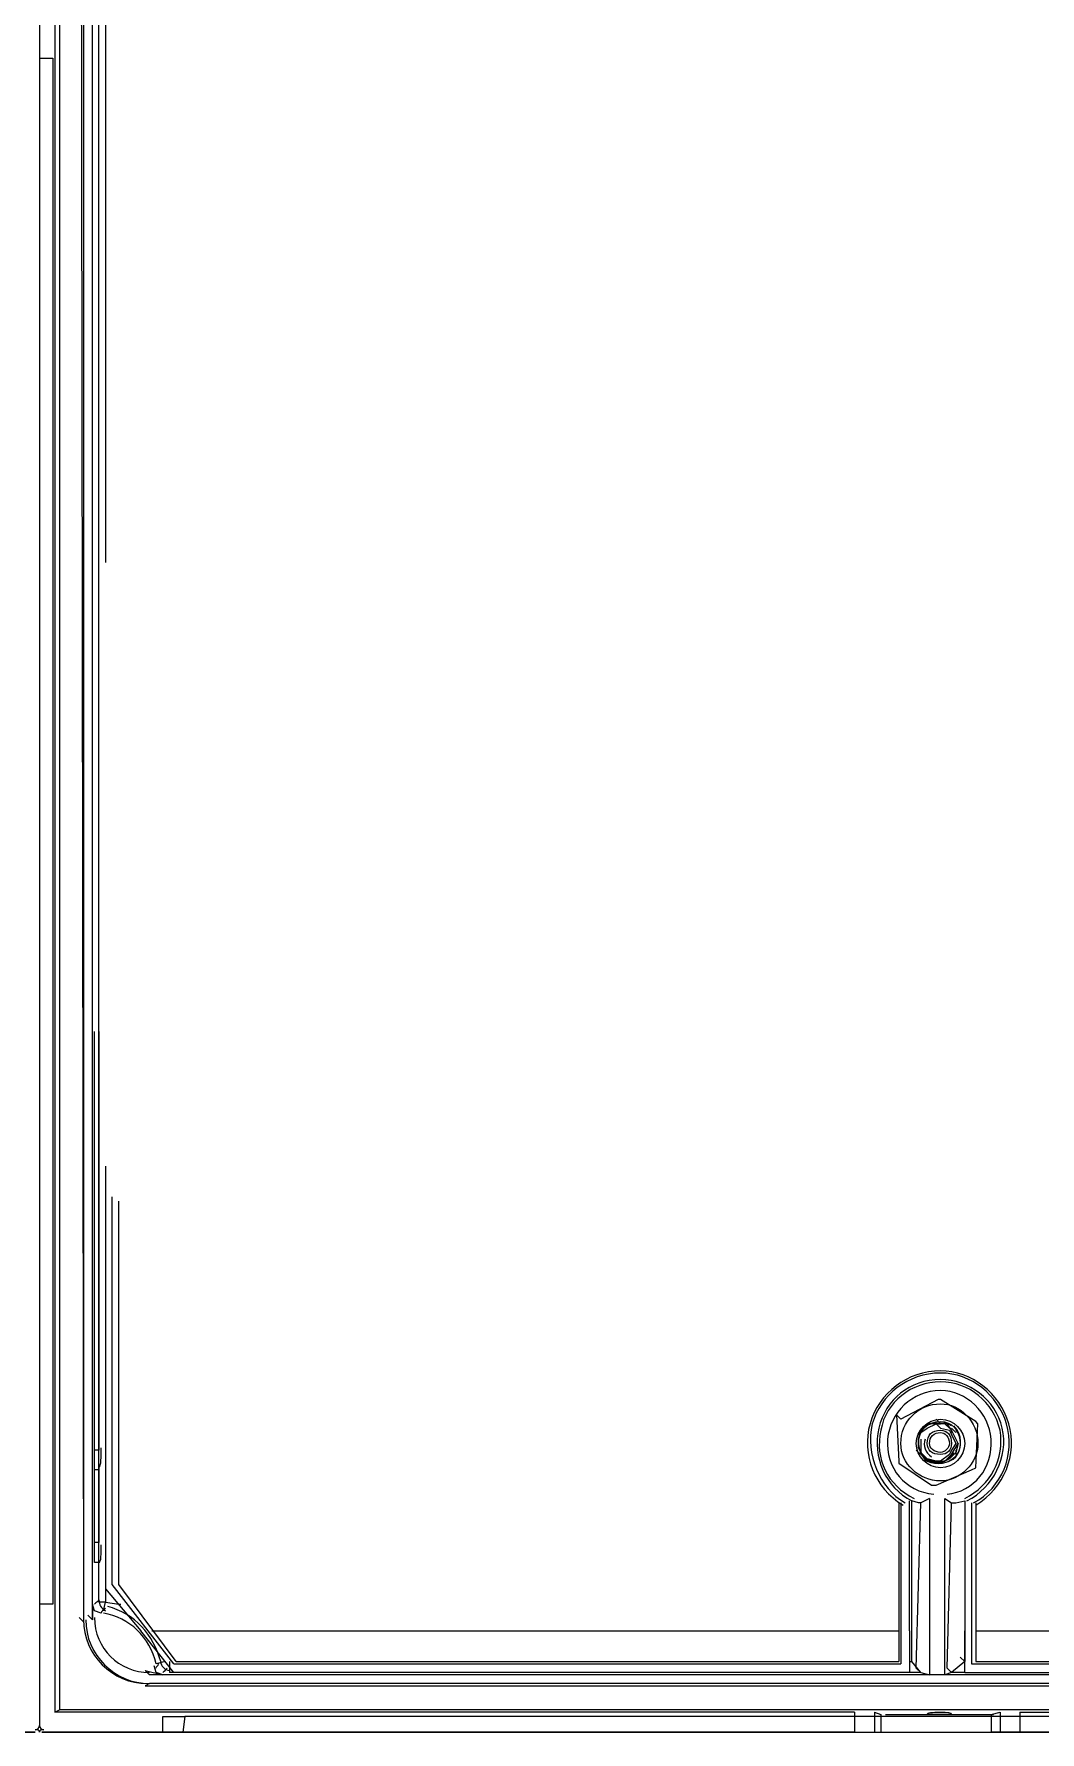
# Model space of a CAD drawing. Header units: metres. Extents: x 2999 to 3164, y 1641 to 1678.
# Drawn here: x 3004.185 to 3004.893, y 1655.211 to 1656.407 of the extents above; entities that cross this region are included whole.
import ezdxf

# ---------------------------------------------------------------- set-up
doc = ezdxf.new("R2010")
doc.units = ezdxf.units.M

msp = doc.modelspace()

# ---------------------------------------------------------------- linework, layer by layer
at = {"color": 7, "linetype": 'Continuous', "lineweight": 20, "true_color": 0x000007}
for points in [[(3004.1884, 1657.7436), (3004.1884, 1655.2155), (3004.1884, 1655.2155)], [(3004.1884, 1657.7436), (3004.1884, 1655.2155), (3004.1884, 1655.2155)], [(3004.1884, 1657.7436), (3004.1884, 1655.2155), (3004.1884, 1655.2155)], [(3004.1884, 1657.7436), (3004.1884, 1655.2155), (3004.1884, 1655.2155)], [(3004.2303, 1655.7447), (3004.2303, 1657.6629), (3004.2257, 1657.666), (3004.2257, 1657.5295)], [(3004.2303, 1657.6629), (3004.235, 1657.6629), (3004.235, 1656.0349)], [(3004.1993, 1657.6443), (3004.1993, 1655.2248), (3004.1993, 1655.2248)], [(3004.2024, 1657.6521), (3004.2024, 1655.2264), (3004.2024, 1655.2264)], [(3004.2194, 1657.5357), (3004.2163, 1657.5388), (3004.2194, 1655.2884)], [(3004.2257, 1655.29), (3004.2257, 1657.5295), (3004.2194, 1657.5357), (3004.2194, 1655.2884)], [(3004.1884, 1656.3903), (3004.1977, 1656.3903), (3004.1977, 1655.3009), (3004.1884, 1655.3009)], [(3004.2303, 1655.3024), (3004.2303, 1655.7447), (3004.2303, 1655.7447)], [(3004.2303, 1655.3303), (3004.2272, 1655.3303), (3004.2272, 1655.7044)], [(3004.2303, 1655.7044), (3004.2303, 1655.4095), (3004.2303, 1655.4095)], [(3004.235, 1655.6097), (3004.235, 1655.3117), (3004.235, 1655.3117)], [(3004.2396, 1655.3148), (3004.2396, 1655.588), (3004.2396, 1655.588)], [(3004.2443, 1655.3148), (3004.2443, 1655.5849), (3004.2443, 1655.5849)], [(3004.8232, 1655.4281), (3004.82, 1655.4312), (3004.82, 1655.4312)], [(3004.8169, 1655.4017), (3004.8138, 1655.4033), (3004.8092, 1655.4079), (3004.8076, 1655.4111), (3004.8076, 1655.4173), (3004.8092, 1655.4219), (3004.8138, 1655.425), (3004.82, 1655.4281), (3004.8232, 1655.425), (3004.8294, 1655.4235), (3004.8309, 1655.4204), (3004.834, 1655.4142), (3004.8309, 1655.4095), (3004.8294, 1655.4064), (3004.8232, 1655.4017), (3004.82, 1655.4017), (3004.8138, 1655.4033)], [(3004.8309, 1655.4064), (3004.8356, 1655.4142), (3004.8309, 1655.4235), (3004.8278, 1655.4281), (3004.8216, 1655.4281), (3004.8154, 1655.4281), (3004.8092, 1655.4235), (3004.8076, 1655.4173), (3004.8076, 1655.4111), (3004.8092, 1655.4079), (3004.8138, 1655.4017), (3004.8107, 1655.4048)], [(3004.8092, 1655.4173), (3004.8092, 1655.4079), (3004.8154, 1655.4017), (3004.8263, 1655.4017), (3004.8309, 1655.4064)], [(3004.8216, 1655.4281), (3004.8232, 1655.4281), (3004.8232, 1655.4281)], [(3004.8263, 1655.4281), (3004.8294, 1655.425), (3004.8294, 1655.425)], [(3004.834, 1655.4219), (3004.8309, 1655.425), (3004.8309, 1655.425)], [(3004.8309, 1655.4235), (3004.8309, 1655.4219), (3004.8309, 1655.4219)], [(3004.2303, 1655.4095), (3004.2272, 1655.4095), (3004.2272, 1655.4095)], [(3004.8092, 1655.4064), (3004.8061, 1655.4095), (3004.8061, 1655.4095)], [(3004.8356, 1655.4142), (3004.834, 1655.4079), (3004.8294, 1655.4033), (3004.8232, 1655.4002), (3004.8169, 1655.4017)], [(3004.834, 1655.4095), (3004.834, 1655.4064), (3004.834, 1655.4064)], [(3004.2303, 1655.3955), (3004.2272, 1655.3955), (3004.2272, 1655.3955)], [(3004.8154, 1655.4017), (3004.8138, 1655.4017), (3004.8138, 1655.4017)], [(3004.7937, 1655.3723), (3004.7937, 1655.2605), (3004.7937, 1655.2605)], [(3004.7952, 1655.3723), (3004.7952, 1655.259), (3004.7952, 1655.259)], [(3004.8014, 1655.2822), (3004.8014, 1655.3738), (3004.8014, 1655.3738)], [(3004.8154, 1655.3754), (3004.8092, 1655.3723), (3004.8076, 1655.3723), (3004.803, 1655.3738)], [(3004.8092, 1655.2528), (3004.803, 1655.2605), (3004.803, 1655.3738)], [(3004.8092, 1655.2528), (3004.8061, 1655.2559), (3004.8092, 1655.3723)], [(3004.8154, 1655.3754), (3004.8154, 1655.2512), (3004.8154, 1655.2512)], [(3004.8263, 1655.3754), (3004.8309, 1655.3723), (3004.834, 1655.3723), (3004.8402, 1655.3738)], [(3004.8263, 1655.2512), (3004.8263, 1655.3754), (3004.8263, 1655.3754)], [(3004.8309, 1655.2528), (3004.8278, 1655.2559), (3004.8309, 1655.3723)], [(3004.8402, 1655.3738), (3004.8402, 1655.2605), (3004.8309, 1655.2528)], [(3004.8402, 1655.3738), (3004.8402, 1655.2822), (3004.8402, 1655.2822)], [(3004.8449, 1655.3723), (3004.8449, 1655.259), (3004.8449, 1655.259)], [(3004.848, 1655.3723), (3004.848, 1655.2605), (3004.848, 1655.2605)], [(3004.2303, 1655.3443), (3004.2272, 1655.3443), (3004.2272, 1655.3443)], [(3004.2303, 1655.3303), (3004.2272, 1655.3303), (3004.2272, 1655.3303)], [(3004.235, 1655.3117), (3004.235, 1655.3024), (3004.235, 1655.3024)], [(3004.235, 1655.3117), (3004.2598, 1655.2822), (3004.2598, 1655.2822)], [(3004.2831, 1655.259), (3004.2396, 1655.3148), (3004.2396, 1655.3148)], [(3004.2846, 1655.2605), (3004.2443, 1655.3148), (3004.2443, 1655.3148)], [(3004.2257, 1655.3009), (3004.2257, 1655.29), (3004.2257, 1655.29)], [(3004.2319, 1655.2947), (3004.2272, 1655.2962), (3004.2257, 1655.3009)], [(3004.2334, 1655.2962), (3004.235, 1655.3024), (3004.2303, 1655.3024)], [(3004.235, 1655.3024), (3004.2443, 1655.3009), (3004.2458, 1655.3009)], [(3004.2194, 1655.2884), (3004.2163, 1655.2916), (3004.2163, 1655.2916)], [(3004.2257, 1655.29), (3004.2225, 1655.2931), (3004.2225, 1655.2931)], [(3004.2831, 1655.2528), (3004.2598, 1655.2822), (3004.2598, 1655.2822)], [(3004.2676, 1655.2822), (3004.7937, 1655.2822), (3004.7937, 1655.2822)], [(3004.8014, 1655.2822), (3004.8014, 1655.2528), (3004.2831, 1655.2528)], [(3004.8402, 1655.2528), (3004.8402, 1655.2822), (3004.8402, 1655.2822)], [(3004.8402, 1655.2528), (3005.3586, 1655.2528), (3005.3819, 1655.2822)], [(3004.848, 1655.2822), (3005.3725, 1655.2822), (3005.3725, 1655.2822)], [(3004.8402, 1655.2605), (3004.8371, 1655.2636), (3004.8371, 1655.2636)], [(3004.266, 1655.2512), (3004.2629, 1655.2543), (3004.2753, 1655.2512)], [(3005.3772, 1655.2512), (3004.266, 1655.2512), (3004.266, 1655.2512)], [(3004.2753, 1655.2512), (3004.2707, 1655.2528), (3004.2691, 1655.2574)], [(3004.2769, 1655.2605), (3004.2707, 1655.259), (3004.2707, 1655.259)], [(3004.28, 1655.2605), (3004.28, 1655.2528), (3004.28, 1655.2528)], [(3004.2831, 1655.2528), (3004.28, 1655.2528), (3004.28, 1655.2528)], [(3004.2831, 1655.259), (3004.7952, 1655.259), (3004.7952, 1655.259)], [(3004.2846, 1655.2605), (3004.7937, 1655.2605), (3004.7937, 1655.2605)], [(3004.8014, 1655.2605), (3004.803, 1655.2605), (3004.803, 1655.2605)], [(3004.8092, 1655.2528), (3004.8014, 1655.2528), (3004.8014, 1655.2528)], [(3004.8092, 1655.2528), (3004.8154, 1655.2512), (3004.8154, 1655.2512)], [(3004.8309, 1655.2528), (3004.8263, 1655.2512), (3004.8154, 1655.2512)], [(3004.8402, 1655.2528), (3004.8309, 1655.2528), (3004.8309, 1655.2528)], [(3004.8449, 1655.259), (3005.3555, 1655.259), (3005.3555, 1655.259)], [(3004.848, 1655.2605), (3005.3539, 1655.2605), (3005.3539, 1655.2605)], [(3004.266, 1655.245), (3004.2629, 1655.2434), (3004.2629, 1655.2434)], [(3004.2629, 1655.2434), (3005.3772, 1655.2434), (3005.3772, 1655.245)], [(3005.3772, 1655.245), (3004.266, 1655.245), (3004.266, 1655.245)], [(3004.7626, 1655.2248), (3004.1993, 1655.2248), (3004.2024, 1655.2264)], [(3004.879, 1655.2248), (3005.4408, 1655.2248), (3005.4393, 1655.2264), (3004.2024, 1655.2264)], [(3004.2753, 1655.2108), (3004.2753, 1655.2217), (3004.2908, 1655.2217), (3004.2893, 1655.2108)], [(3005.3524, 1655.2217), (3004.2908, 1655.2217), (3004.2908, 1655.2217)], [(3004.7626, 1655.2248), (3004.7626, 1655.2108), (3004.7766, 1655.2108)], [(3004.7766, 1655.2248), (3004.7812, 1655.2233), (3004.7812, 1655.2233)], [(3004.7766, 1655.2248), (3004.7766, 1655.2108), (3004.7812, 1655.2108)], [(3004.7812, 1655.2233), (3004.7812, 1655.2108), (3004.8588, 1655.2108)], [(3004.8588, 1655.2233), (3004.8651, 1655.2248), (3004.8651, 1655.2248)], [(3004.8651, 1655.2248), (3004.8651, 1655.2108), (3004.8588, 1655.2108)], [(3004.8588, 1655.2233), (3004.8588, 1655.2108), (3004.8588, 1655.2108)], [(3004.879, 1655.2248), (3004.879, 1655.2108), (3004.8651, 1655.2108)], [(3002.9236, 1655.2108), (3004.1853, 1655.2108), (3004.1853, 1655.2108)], [(3004.1853, 1655.2108), (3003.6126, 1655.2108), (3003.6126, 1655.2108)], [(3004.19, 1655.2108), (3005.4517, 1655.2108), (3005.4517, 1655.2108)], [(3004.7626, 1655.2108), (3004.19, 1655.2108), (3004.19, 1655.2108)], [(3005.4517, 1655.2108), (3004.879, 1655.2108), (3004.879, 1655.2108)]]:
    msp.add_lwpolyline(points, dxfattribs=at)
msp.add_lwpolyline([(3004.8495, 1655.4281), (3004.848, 1655.4297), (3004.8232, 1655.4452), (3004.8216, 1655.4452), (3004.7952, 1655.4312), (3004.7921, 1655.4343), (3004.7937, 1655.4017), (3004.7937, 1655.4002), (3004.8169, 1655.3847), (3004.82, 1655.3847), (3004.8449, 1655.3955), (3004.848, 1655.3971)], close=True, dxfattribs=at)
for points, knots in [([(3004.848, 1655.3707), (3004.8682, 1655.3831), (3004.8775, 1655.4064), (3004.8713, 1655.4281), (3004.8713, 1655.4281), (3004.8651, 1655.4498), (3004.8449, 1655.4654), (3004.8232, 1655.4654), (3004.8232, 1655.4654), (3004.7999, 1655.4654), (3004.7797, 1655.4498), (3004.7735, 1655.4281), (3004.7735, 1655.4281), (3004.7673, 1655.4064), (3004.7766, 1655.3831), (3004.7968, 1655.3707)], [0, 0, 0, 0, 0.0625, 0.0625, 0.0625, 0.062501, 0.125, 0.125, 0.125, 0.125001, 0.1875, 0.1875, 0.1875, 0.187501, 1, 1, 1, 1]), ([(3004.8464, 1655.3723), (3004.8666, 1655.3831), (3004.8759, 1655.4064), (3004.8697, 1655.4281), (3004.8697, 1655.4281), (3004.8635, 1655.4483), (3004.8449, 1655.4638), (3004.8232, 1655.4638), (3004.8232, 1655.4638), (3004.7999, 1655.4638), (3004.7812, 1655.4483), (3004.775, 1655.4281), (3004.775, 1655.4281), (3004.7704, 1655.4064), (3004.7797, 1655.3831), (3004.7983, 1655.3723)], [0, 0, 0, 0, 0.0625, 0.0625, 0.0625, 0.062501, 0.125, 0.125, 0.125, 0.125001, 0.1875, 0.1875, 0.1875, 0.187501, 1, 1, 1, 1]), ([(3004.8418, 1655.3738), (3004.8604, 1655.3831), (3004.8713, 1655.4048), (3004.8666, 1655.425), (3004.8666, 1655.425), (3004.8619, 1655.4452), (3004.8433, 1655.4592), (3004.8232, 1655.4592), (3004.8232, 1655.4592), (3004.8014, 1655.4592), (3004.7844, 1655.4452), (3004.7797, 1655.425), (3004.7797, 1655.425), (3004.775, 1655.4048), (3004.7844, 1655.3831), (3004.803, 1655.3738)], [0, 0, 0, 0, 0.0625, 0.0625, 0.0625, 0.062501, 0.125, 0.125, 0.125, 0.125001, 0.1875, 0.1875, 0.1875, 0.187501, 1, 1, 1, 1]), ([(3004.8402, 1655.3754), (3004.8588, 1655.3847), (3004.8682, 1655.4033), (3004.8651, 1655.4235), (3004.8651, 1655.4235), (3004.8604, 1655.4436), (3004.8433, 1655.4576), (3004.8232, 1655.4576), (3004.8232, 1655.4576), (3004.803, 1655.4576), (3004.7844, 1655.4436), (3004.7812, 1655.4235), (3004.7812, 1655.4235), (3004.7766, 1655.4033), (3004.7859, 1655.3847), (3004.8045, 1655.3754)], [0, 0, 0, 0, 0.0625, 0.0625, 0.0625, 0.062501, 0.125, 0.125, 0.125, 0.125001, 0.1875, 0.1875, 0.1875, 0.187501, 1, 1, 1, 1]), ([(3004.8278, 1655.3785), (3004.8464, 1655.38), (3004.8604, 1655.3971), (3004.8588, 1655.4173), (3004.8588, 1655.4173), (3004.8573, 1655.4359), (3004.8418, 1655.4514), (3004.8232, 1655.4514), (3004.8232, 1655.4514), (3004.803, 1655.4514), (3004.7875, 1655.4359), (3004.7859, 1655.4173), (3004.7859, 1655.4173), (3004.7844, 1655.3971), (3004.7983, 1655.38), (3004.8185, 1655.3785)], [0, 0, 0, 0, 0.0625, 0.0625, 0.0625, 0.062501, 0.125, 0.125, 0.125, 0.125001, 0.1875, 0.1875, 0.1875, 0.187501, 1, 1, 1, 1]), ([(3004.8495, 1655.4142), (3004.8495, 1655.4297), (3004.8371, 1655.4421), (3004.8232, 1655.4421), (3004.8232, 1655.4421), (3004.8076, 1655.4421), (3004.7952, 1655.4297), (3004.7952, 1655.4142), (3004.7952, 1655.4142), (3004.7952, 1655.4002), (3004.8076, 1655.3878), (3004.8232, 1655.3878), (3004.8232, 1655.3878), (3004.8371, 1655.3878), (3004.8495, 1655.4002), (3004.8495, 1655.4142)], [0, 0, 0, 0, 0.0625, 0.0625, 0.0625, 0.062501, 0.125, 0.125, 0.125, 0.125001, 0.1875, 0.1875, 0.1875, 0.187501, 1, 1, 1, 1]), ([(3004.8402, 1655.4142), (3004.8402, 1655.4235), (3004.8325, 1655.4312), (3004.8232, 1655.4312), (3004.8232, 1655.4312), (3004.8138, 1655.4312), (3004.8061, 1655.4235), (3004.8061, 1655.4142), (3004.8061, 1655.4142), (3004.8061, 1655.4048), (3004.8138, 1655.3971), (3004.8232, 1655.3971), (3004.8232, 1655.3971), (3004.8325, 1655.3971), (3004.8402, 1655.4048), (3004.8402, 1655.4142)], [0, 0, 0, 0, 0.0625, 0.0625, 0.0625, 0.062501, 0.125, 0.125, 0.125, 0.125001, 0.1875, 0.1875, 0.1875, 0.187501, 1, 1, 1, 1]), ([(3004.8309, 1655.4266), (3004.8263, 1655.4297), (3004.8216, 1655.4297), (3004.8169, 1655.4281), (3004.8169, 1655.4281), (3004.8107, 1655.4266), (3004.8076, 1655.4219), (3004.8076, 1655.4157), (3004.8076, 1655.4157), (3004.8076, 1655.4111), (3004.8092, 1655.4048), (3004.8138, 1655.4017)], [0, 0, 0, 0, 0.083333, 0.083333, 0.083333, 0.083334, 0.166667, 0.166667, 0.166667, 0.166668, 1, 1, 1, 1]), ([(3004.8371, 1655.4142), (3004.8371, 1655.4235), (3004.8309, 1655.4297), (3004.8232, 1655.4297), (3004.8232, 1655.4297), (3004.8138, 1655.4297), (3004.8076, 1655.4235), (3004.8076, 1655.4142), (3004.8076, 1655.4142), (3004.8076, 1655.4064), (3004.8138, 1655.4002), (3004.8232, 1655.4002), (3004.8232, 1655.4002), (3004.8309, 1655.4002), (3004.8371, 1655.4064), (3004.8371, 1655.4142)], [0, 0, 0, 0, 0.0625, 0.0625, 0.0625, 0.062501, 0.125, 0.125, 0.125, 0.125001, 0.1875, 0.1875, 0.1875, 0.187501, 1, 1, 1, 1]), ([(3004.8138, 1655.4017), (3004.82, 1655.3986), (3004.8294, 1655.4002), (3004.834, 1655.4048), (3004.834, 1655.4048), (3004.8387, 1655.4111), (3004.8387, 1655.4204), (3004.8325, 1655.4266)], [0, 0, 0, 0, 0.125, 0.125, 0.125, 0.125001, 1, 1, 1, 1]), ([(3004.8309, 1655.4142), (3004.8309, 1655.4204), (3004.8278, 1655.4235), (3004.8232, 1655.4235), (3004.8232, 1655.4235), (3004.8169, 1655.4235), (3004.8138, 1655.4204), (3004.8138, 1655.4142), (3004.8138, 1655.4142), (3004.8138, 1655.4095), (3004.8169, 1655.4064), (3004.8232, 1655.4064), (3004.8232, 1655.4064), (3004.8278, 1655.4064), (3004.8309, 1655.4095), (3004.8309, 1655.4142)], [0, 0, 0, 0, 0.0625, 0.0625, 0.0625, 0.062501, 0.125, 0.125, 0.125, 0.125001, 0.1875, 0.1875, 0.1875, 0.187501, 1, 1, 1, 1]), ([(3004.8294, 1655.4142), (3004.8294, 1655.4188), (3004.8263, 1655.4219), (3004.8232, 1655.4219), (3004.8232, 1655.4219), (3004.8185, 1655.4219), (3004.8154, 1655.4188), (3004.8154, 1655.4142), (3004.8154, 1655.4142), (3004.8154, 1655.4111), (3004.8185, 1655.4079), (3004.8232, 1655.4079), (3004.8232, 1655.4079), (3004.8263, 1655.4079), (3004.8294, 1655.4111), (3004.8294, 1655.4142)], [0, 0, 0, 0, 0.0625, 0.0625, 0.0625, 0.062501, 0.125, 0.125, 0.125, 0.125001, 0.1875, 0.1875, 0.1875, 0.187501, 1, 1, 1, 1]), ([(3004.7844, 1655.2233), (3004.7859, 1655.2233), (3004.803, 1655.2233), (3004.8232, 1655.2233), (3004.8232, 1655.2233), (3004.8433, 1655.2233), (3004.8588, 1655.2233), (3004.8604, 1655.2233)], [0, 0, 0, 0, 0.125, 0.125, 0.125, 0.125001, 1, 1, 1, 1]), ([(3004.8309, 1655.2233), (3004.8309, 1655.2248), (3004.8278, 1655.2248), (3004.8232, 1655.2248), (3004.8232, 1655.2248), (3004.8169, 1655.2248), (3004.8138, 1655.2248), (3004.8138, 1655.2233), (3004.8138, 1655.2233), (3004.8138, 1655.2233), (3004.8169, 1655.2233), (3004.8232, 1655.2233), (3004.8232, 1655.2233), (3004.8278, 1655.2233), (3004.8309, 1655.2233), (3004.8309, 1655.2233)], [0, 0, 0, 0, 0.0625, 0.0625, 0.0625, 0.062501, 0.125, 0.125, 0.125, 0.125001, 0.1875, 0.1875, 0.1875, 0.187501, 1, 1, 1, 1])]:
    msp.add_open_spline(points, degree=3, knots=knots, dxfattribs=at)
for points in [[(3004.8123, 1655.4173), (3004.8107, 1655.4126), (3004.8123, 1655.4079), (3004.8169, 1655.4048)], [(3004.8371, 1655.4157), (3004.8371, 1655.4188), (3004.8356, 1655.4219), (3004.834, 1655.4235)], [(3004.2303, 1655.3971), (3004.2319, 1655.3986), (3004.2319, 1655.4048), (3004.2319, 1655.4111)], [(3004.82, 1655.4017), (3004.8247, 1655.4002), (3004.8294, 1655.4033), (3004.8325, 1655.4079)], [(3004.2303, 1655.3971), (3004.2303, 1655.3909), (3004.2303, 1655.3691), (3004.2303, 1655.3443)], [(3004.2303, 1655.3303), (3004.2319, 1655.3303), (3004.2319, 1655.3366), (3004.2319, 1655.3428)], [(3004.2303, 1655.304), (3004.2288, 1655.3024), (3004.2288, 1655.3024), (3004.2272, 1655.3009)], [(3004.2303, 1655.304), (3004.2303, 1655.3009), (3004.2319, 1655.2978), (3004.235, 1655.2962)], [(3004.235, 1655.2978), (3004.2334, 1655.2962), (3004.2319, 1655.2962), (3004.2319, 1655.2947)], [(3004.2738, 1655.2605), (3004.2691, 1655.2791), (3004.2551, 1655.2947), (3004.2365, 1655.2993)], [(3004.2194, 1655.29), (3004.2194, 1655.2652), (3004.2396, 1655.245), (3004.2644, 1655.245)], [(3004.221, 1655.29), (3004.221, 1655.2652), (3004.2412, 1655.245), (3004.266, 1655.245)], [(3004.2272, 1655.2916), (3004.2272, 1655.2698), (3004.2443, 1655.2528), (3004.266, 1655.2528)], [(3004.2272, 1655.2916), (3004.2272, 1655.2698), (3004.2443, 1655.2528), (3004.266, 1655.2528)], [(3004.2707, 1655.259), (3004.266, 1655.2776), (3004.252, 1655.2916), (3004.2334, 1655.2947)], [(3004.2707, 1655.2559), (3004.2707, 1655.2574), (3004.2722, 1655.2574), (3004.2722, 1655.259)], [(3004.2738, 1655.2605), (3004.2738, 1655.2574), (3004.2769, 1655.2543), (3004.28, 1655.2543)], [(3004.2753, 1655.2528), (3004.2769, 1655.2543), (3004.2769, 1655.2543), (3004.2784, 1655.2559)], [(3004.7781, 1655.2264), (3004.7766, 1655.2264), (3004.7704, 1655.2264), (3004.7626, 1655.2264)], [(3004.8806, 1655.2264), (3004.8728, 1655.2264), (3004.8666, 1655.2264), (3004.8651, 1655.2264)], [(3004.1853, 1655.2124), (3004.1869, 1655.2124), (3004.1884, 1655.214), (3004.1884, 1655.2155)], [(3004.1853, 1655.2124), (3004.1869, 1655.2124), (3004.1884, 1655.214), (3004.1884, 1655.2155)], [(3004.1884, 1655.2155), (3004.1884, 1655.214), (3004.19, 1655.2124), (3004.1915, 1655.2124)], [(3004.1884, 1655.2108), (3004.1884, 1655.2124), (3004.1869, 1655.2124), (3004.1853, 1655.2124)], [(3004.1884, 1655.2108), (3004.1884, 1655.2124), (3004.1869, 1655.2124), (3004.1853, 1655.2124)], [(3004.1915, 1655.2124), (3004.19, 1655.2124), (3004.1884, 1655.2124), (3004.1884, 1655.2108)]]:
    msp.add_open_spline(points, degree=3, dxfattribs=at)

doc.saveas('drawing.dxf')
